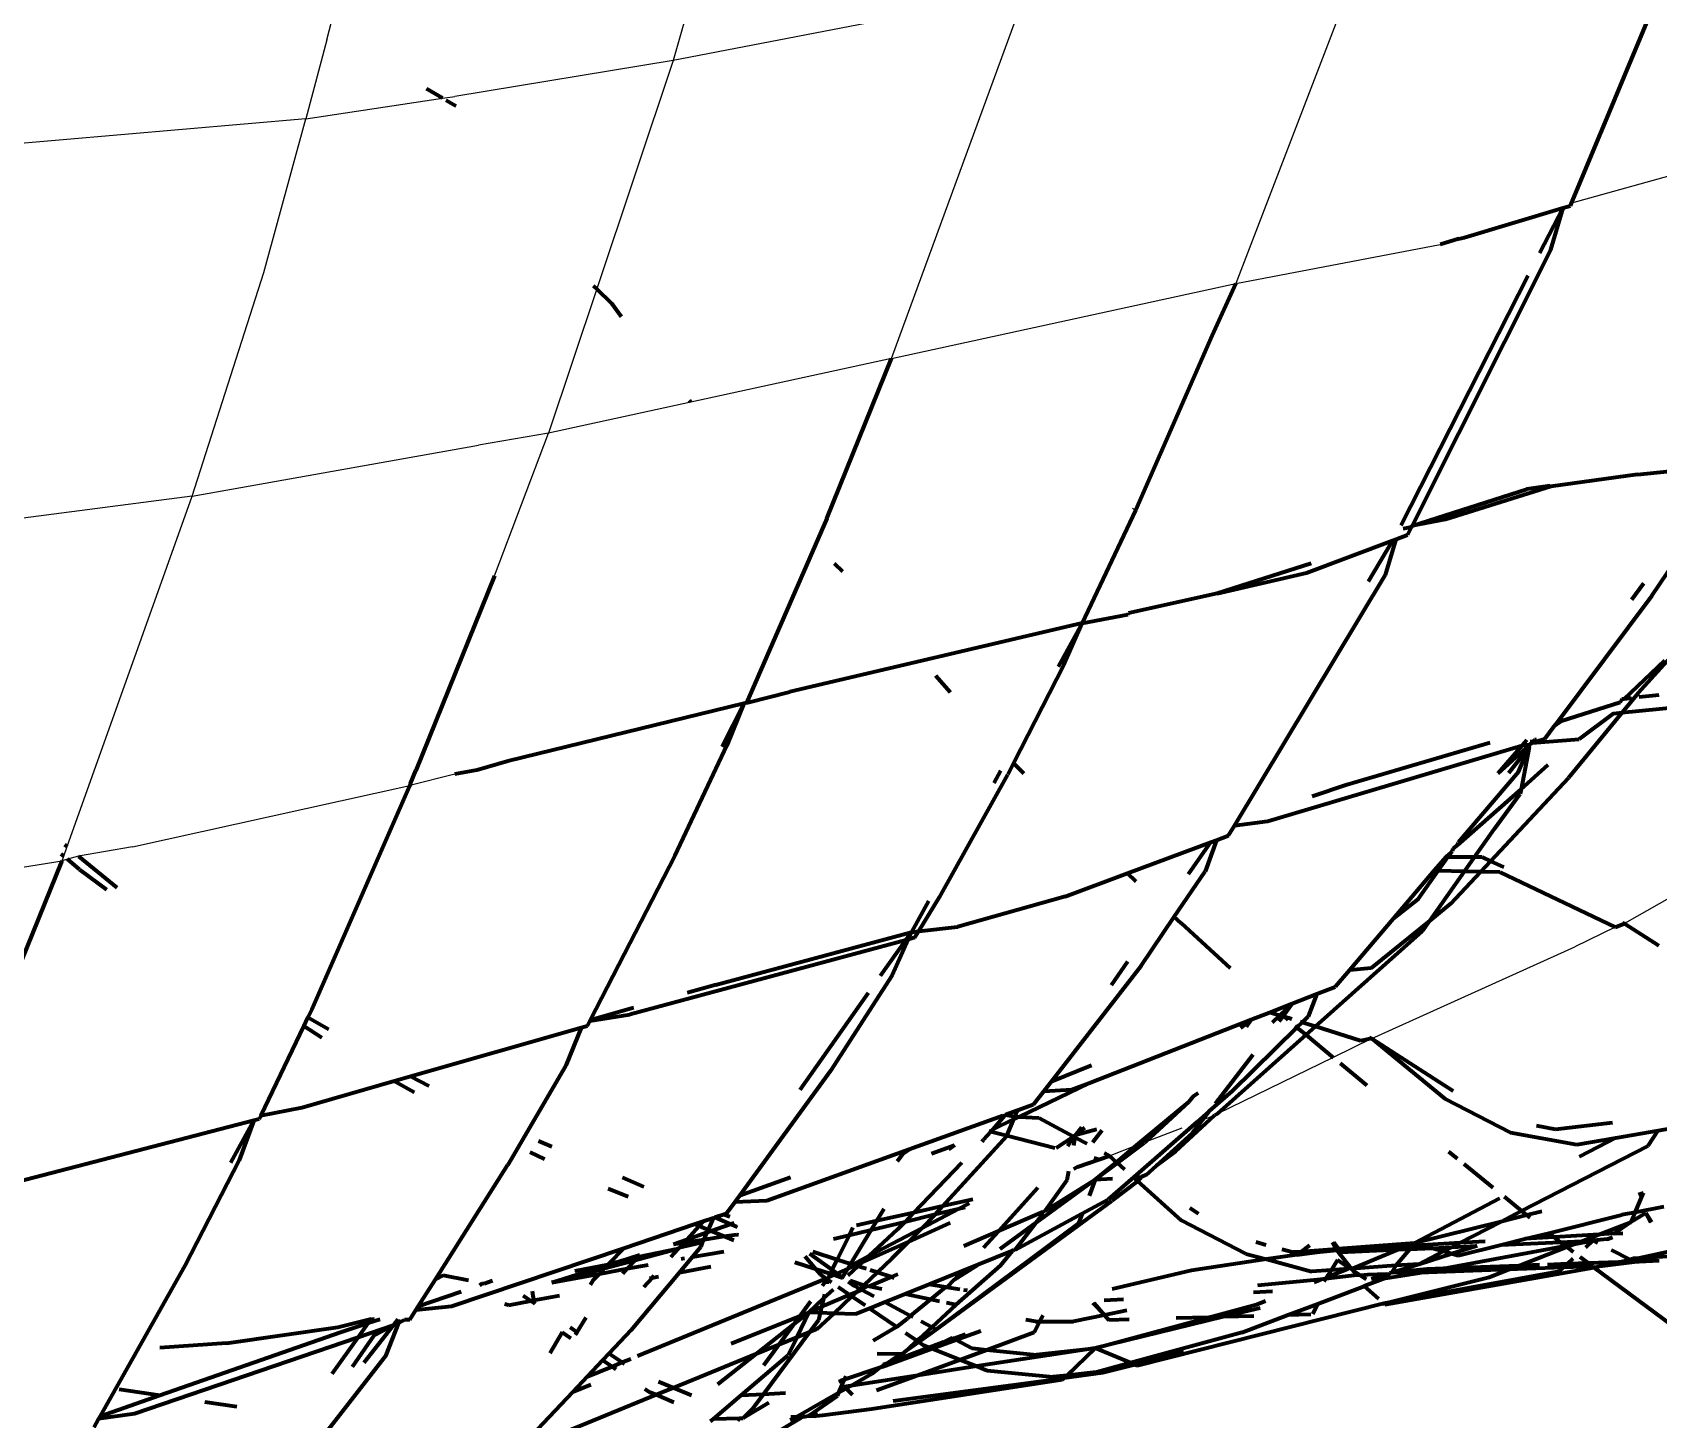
# Model space of a CAD drawing. Header units: millimetres. Extents: x 4307 to 31003, y 2809 to 20009.
# Drawn here: x 7151.9 to 7205.9, y 8535.2 to 8581.2 of the extents above; entities that cross this region are included whole.
import ezdxf

# ---------------------------------------------------------------- set-up
doc = ezdxf.new("R2010")
doc.units = ezdxf.units.MM
doc.layers.add('ProfileEdges', color=7, linetype='Continuous')

msp = doc.modelspace()

# ---------------------------------------------------------------- linework, layer by layer
for p, q in [((7176.83, 8593.106), (7173.196, 8580.287)), ((7196.418, 8584.778), (7191.847, 8572.899)), ((7161.706, 8580.974), (7162.215, 8582.938)), ((7184.875, 8582.546), (7173.196, 8580.287)), ((7180.428, 8570.41), (7184.875, 8582.546)), ((7161.706, 8580.974), (7161.005, 8578.362)), ((7173.196, 8580.287), (7165.953, 8579.098)), ((7173.196, 8580.287), (7170.657, 8572.718)), ((7165.546, 8579.038), (7165.953, 8579.098)), ((7161.005, 8578.362), (7165.546, 8579.038)), ((7161.005, 8578.362), (7148.329, 8577.255)), ((7159.62, 8573.264), (7161.005, 8578.362)), ((7209.148, 8577.273), (7202.984, 8575.565)), ((7191.847, 8572.899), (7198.627, 8574.191)), ((7157.235, 8565.847), (7159.62, 8573.264)), ((7170.657, 8572.718), (7169.053, 8567.936)), ((7180.428, 8570.41), (7191.847, 8572.899)), ((7180.428, 8570.41), (7173.782, 8568.964)), ((7173.782, 8568.964), (7169.053, 8567.936)), ((7169.053, 8567.936), (7166.738, 8567.541)), ((7167.269, 8563.206), (7169.053, 8567.936)), ((7157.235, 8565.847), (7166.738, 8567.541)), ((7157.235, 8565.847), (7149.84, 8564.888)), ((7153.099, 8554.228), (7157.235, 8565.847)), ((7165.948, 8556.627), (7164.454, 8556.26)), ((7155.261, 8554.216), (7164.454, 8556.26)), ((7145.881, 8552.654), (7152.931, 8553.756)), ((7152.931, 8553.756), (7152.985, 8553.907)), ((7153.105, 8553.807), (7152.931, 8553.756)), ((7152.985, 8553.907), (7153.099, 8554.228)), ((7153.476, 8553.917), (7153.105, 8553.807)), ((7155.261, 8554.216), (7153.476, 8553.917)), ((7208.04, 8553.558), (7204.735, 8551.678)), ((7204.431, 8551.561), (7203.087, 8550.905)), ((7196.357, 8547.865), (7203.087, 8550.905)), ((7196.357, 8547.865), (7195.077, 8547.24)), ((7195.077, 8547.24), (7191.245, 8545.369)), ((7190.551, 8545.093), (7190.741, 8545.166)), ((7190.741, 8545.166), (7191.157, 8545.326)), ((7188.854, 8544.442), (7190.068, 8544.908)), ((7187.656, 8543.982), (7188.561, 8544.33)), ((7188.561, 8544.33), (7188.812, 8544.404)), ((7178.8, 8536.382), (7178.687, 8536.493)), ((7178.864, 8536.319), (7178.8, 8536.382))]:
    msp.add_line(p, q)
at = {"layer": 'ProfileEdges', "lineweight": 211}
for p, q in [((7202.984, 8575.565), (7207.189, 8585.644)), ((7165.546, 8579.038), (7165.016, 8579.353)), ((7165.994, 8578.772), (7165.662, 8578.969)), ((7199.429, 8574.42), (7202.699, 8575.402)), ((7201.926, 8573.92), (7202.699, 8575.402)), ((7202.296, 8574.02), (7202.699, 8575.402)), ((7202.699, 8575.402), (7202.947, 8575.477)), ((7202.947, 8575.477), (7202.984, 8575.565)), ((7199.229, 8574.383), (7198.627, 8574.191)), ((7199.229, 8574.383), (7199.429, 8574.42)), ((7202.296, 8574.02), (7197.694, 8564.868)), ((7197.335, 8564.882), (7201.543, 8573.167)), ((7170.657, 8572.718), (7170.548, 8572.821)), ((7171.161, 8572.236), (7170.657, 8572.718)), ((7191.847, 8572.899), (7191.067, 8571.174)), ((7171.476, 8571.79), (7171.161, 8572.236)), ((7188.536, 8565.397), (7191.067, 8571.174)), ((7178.289, 8565.103), (7180.428, 8570.41)), ((7173.782, 8568.964), (7173.737, 8569.019)), ((7202.292, 8566.164), (7198.805, 8565.07)), ((7202.275, 8566.19), (7201.497, 8566.075)), ((7205.17, 8566.562), (7202.292, 8566.164)), ((7205.17, 8566.562), (7206.24, 8566.676)), ((7197.694, 8564.868), (7201.497, 8566.075)), ((7205.647, 8562.538), (7207.784, 8565.719)), ((7178.289, 8565.103), (7175.618, 8558.999)), ((7186.759, 8561.639), (7188.536, 8565.397)), ((7188.473, 8565.431), (7188.457, 8565.397)), ((7198.805, 8565.07), (7197.694, 8564.868)), ((7197.164, 8564.42), (7197.54, 8564.562)), ((7197.403, 8564.775), (7197.677, 8564.833)), ((7197.677, 8564.833), (7197.54, 8564.562)), ((7197.677, 8564.833), (7197.694, 8564.868)), ((7194.195, 8563.305), (7197.046, 8564.376)), ((7197.046, 8564.376), (7196.237, 8563.023)), ((7196.809, 8563.241), (7197.164, 8564.42)), ((7197.046, 8564.376), (7197.164, 8564.42)), ((7178.817, 8563.355), (7178.543, 8563.617)), ((7194.352, 8563.614), (7191.234, 8562.615)), ((7167.269, 8563.206), (7164.656, 8556.757)), ((7191.234, 8562.615), (7194.195, 8563.305)), ((7191.804, 8554.915), (7196.809, 8563.241)), ((7205.369, 8562.954), (7204.967, 8562.407)), ((7208.808, 8563.325), (7205.194, 8559.316)), ((7191.234, 8562.615), (7188.291, 8561.973)), ((7205.647, 8562.538), (7202.503, 8558.347)), ((7186.759, 8561.639), (7188.27, 8561.927)), ((7188.27, 8561.927), (7188.291, 8561.973)), ((7186.759, 8561.639), (7177.057, 8559.355)), ((7186.759, 8561.639), (7185.96, 8560.194)), ((7186.759, 8561.639), (7186.135, 8560.236)), ((7186.135, 8560.236), (7184.477, 8556.995)), ((7206.06, 8560.396), (7204.712, 8559.12)), ((7181.889, 8559.901), (7182.374, 8559.349)), ((7175.618, 8558.999), (7177.057, 8559.355)), ((7205.194, 8559.316), (7204.664, 8558.674)), ((7204.973, 8559.151), (7204.712, 8559.12)), ((7205.873, 8559.254), (7205.218, 8559.179)), ((7175.531, 8558.978), (7167.704, 8557.057)), ((7175.531, 8558.978), (7174.804, 8557.535)), ((7175.531, 8558.978), (7174.968, 8557.576)), ((7175.618, 8558.999), (7175.531, 8558.978)), ((7204.594, 8559.01), (7202.649, 8558.393)), ((7204.664, 8558.674), (7202.876, 8556.51)), ((7204.372, 8558.645), (7203.231, 8557.787)), ((7204.372, 8558.645), (7204.664, 8558.674)), ((7204.655, 8559.114), (7204.594, 8559.01)), ((7204.712, 8559.12), (7204.655, 8559.114)), ((7204.664, 8558.674), (7206.575, 8558.867)), ((7202.397, 8558.206), (7202.087, 8557.793)), ((7202.649, 8558.393), (7202.397, 8558.206)), ((7202.503, 8558.347), (7202.397, 8558.206)), ((7202.649, 8558.393), (7202.503, 8558.347)), ((7174.968, 8557.576), (7173.245, 8553.922)), ((7201.339, 8557.57), (7192.901, 8555.056)), ((7200.271, 8557.674), (7195.526, 8556.274)), ((7201.588, 8557.604), (7200.541, 8556.653)), ((7201.339, 8557.57), (7200.541, 8556.653)), ((7200.9, 8556.68), (7201.574, 8557.529)), ((7201.226, 8556.705), (7201.574, 8557.529)), ((7201.574, 8557.529), (7201.313, 8556.136)), ((7201.499, 8557.754), (7201.339, 8557.57)), ((7201.588, 8557.604), (7201.339, 8557.57)), ((7201.574, 8557.529), (7201.588, 8557.604)), ((7201.588, 8557.604), (7201.614, 8557.623)), ((7201.614, 8557.623), (7201.652, 8557.663)), ((7201.628, 8557.656), (7201.614, 8557.623)), ((7201.678, 8557.671), (7201.628, 8557.656)), ((7201.652, 8557.663), (7201.678, 8557.671)), ((7201.678, 8557.671), (7201.674, 8557.766)), ((7202.087, 8557.793), (7201.678, 8557.671)), ((7201.678, 8557.671), (7203.231, 8557.787)), ((7201.77, 8557.772), (7201.678, 8557.671)), ((7201.818, 8557.775), (7201.77, 8557.772)), ((7167.704, 8557.057), (7166.676, 8556.767)), ((7184.477, 8556.995), (7184.286, 8556.621)), ((7184.477, 8556.995), (7184.821, 8556.656)), ((7164.484, 8556.324), (7164.656, 8556.757)), ((7166.676, 8556.767), (7165.948, 8556.627)), ((7182.021, 8552.558), (7184.286, 8556.621)), ((7184.047, 8556.739), (7183.823, 8556.335)), ((7201.226, 8556.705), (7199.225, 8554.362)), ((7200.299, 8553.75), (7202.876, 8556.51)), ((7201.313, 8556.136), (7202.206, 8556.937)), ((7164.454, 8556.26), (7161.205, 8548.827)), ((7164.484, 8556.324), (7164.454, 8556.26)), ((7195.526, 8556.274), (7194.384, 8555.886)), ((7199.214, 8554.284), (7201.313, 8556.136)), ((7200.427, 8554.821), (7201.283, 8555.976)), ((7201.313, 8556.136), (7201.283, 8555.976)), ((7191.61, 8554.592), (7191.804, 8554.915)), ((7192.901, 8555.056), (7191.804, 8554.915)), ((7153.012, 8554.3), (7153.099, 8554.228)), ((7188.253, 8553.343), (7191.017, 8554.371)), ((7190.285, 8553.32), (7191.017, 8554.371)), ((7191.205, 8554.442), (7190.831, 8553.398)), ((7191.017, 8554.371), (7191.205, 8554.442)), ((7191.205, 8554.442), (7191.61, 8554.592)), ((7199.214, 8554.284), (7199.225, 8554.362)), ((7199.767, 8553.882), (7200.427, 8554.821)), ((7148.73, 8543.41), (7152.931, 8553.756)), ((7152.985, 8553.907), (7152.898, 8553.979)), ((7153.508, 8553.474), (7153.105, 8553.807)), ((7153.476, 8553.917), (7154.737, 8552.874)), ((7173.245, 8553.922), (7170.44, 8548.477)), ((7198.813, 8553.879), (7198.431, 8553.432)), ((7198.564, 8553.429), (7198.883, 8553.88)), ((7198.855, 8553.928), (7198.813, 8553.879)), ((7198.883, 8553.88), (7198.813, 8553.879)), ((7199.028, 8554.083), (7198.855, 8553.928)), ((7198.883, 8553.88), (7199.028, 8554.083)), ((7199.767, 8553.882), (7198.883, 8553.88)), ((7199.048, 8554.154), (7199.028, 8554.083)), ((7199.214, 8554.284), (7199.048, 8554.154)), ((7199.432, 8553.406), (7199.767, 8553.882)), ((7200.017, 8553.882), (7199.767, 8553.882)), ((7199.965, 8553.392), (7200.299, 8553.75)), ((7200.017, 8553.882), (7200.299, 8553.75)), ((7200.299, 8553.75), (7200.732, 8553.548)), ((7153.508, 8553.474), (7154.4, 8552.803)), ((7186.19, 8552.575), (7188.253, 8553.343)), ((7188.547, 8553.069), (7188.253, 8553.343)), ((7189.81, 8551.896), (7190.831, 8553.398)), ((7198.431, 8553.432), (7197.067, 8551.835)), ((7197.893, 8552.483), (7198.564, 8553.429)), ((7198.283, 8551.772), (7199.432, 8553.406)), ((7198.564, 8553.429), (7198.431, 8553.432)), ((7199.432, 8553.406), (7198.564, 8553.429)), ((7198.983, 8552.34), (7199.965, 8553.392)), ((7199.965, 8553.392), (7199.432, 8553.406)), ((7200.601, 8553.376), (7199.965, 8553.392)), ((7200.601, 8553.376), (7204.431, 8551.561)), ((7181.656, 8552.419), (7181.09, 8551.397)), ((7181.336, 8551.425), (7182.021, 8552.558)), ((7186.19, 8552.575), (7182.622, 8551.573)), ((7197.893, 8552.483), (7197.067, 8551.835)), ((7198.983, 8552.34), (7198.283, 8551.772)), ((7188.708, 8550.274), (7189.81, 8551.896)), ((7190.033, 8551.688), (7189.81, 8551.896)), ((7190.033, 8551.688), (7191.661, 8550.194)), ((7197.067, 8551.835), (7195.614, 8550.133)), ((7198.283, 8551.772), (7196.339, 8550.197)), ((7198.037, 8551.423), (7198.283, 8551.772)), ((7204.431, 8551.561), (7204.735, 8551.678)), ((7204.673, 8551.707), (7204.735, 8551.678)), ((7204.735, 8551.678), (7205.875, 8550.951)), ((7180.903, 8551.132), (7171.759, 8548.66)), ((7174.601, 8549.646), (7181.09, 8551.397)), ((7180.066, 8549.947), (7180.903, 8551.132)), ((7180.458, 8549.968), (7180.982, 8551.153)), ((7180.903, 8551.132), (7181.09, 8551.397)), ((7180.982, 8551.153), (7180.903, 8551.132)), ((7180.982, 8551.153), (7181.09, 8551.397)), ((7181.209, 8551.214), (7180.982, 8551.153)), ((7181.09, 8551.397), (7181.336, 8551.425)), ((7181.209, 8551.214), (7181.336, 8551.425)), ((7181.336, 8551.425), (7182.622, 8551.573)), ((7194.488, 8548.26), (7198.037, 8551.423)), ((7188.708, 8550.274), (7185.725, 8546.429)), ((7187.726, 8549.64), (7188.269, 8550.42)), ((7195.614, 8550.133), (7195.145, 8549.584)), ((7196.339, 8550.197), (7195.614, 8550.133)), ((7174.601, 8549.646), (7173.655, 8549.38)), ((7180.458, 8549.968), (7178.407, 8546.798)), ((7194.532, 8549.345), (7195.145, 8549.584)), ((7177.398, 8546.17), (7179.665, 8549.38)), ((7192.971, 8548.734), (7193.718, 8549.027)), ((7193.718, 8549.027), (7193.302, 8548.631)), ((7193.718, 8549.027), (7193.407, 8548.598)), ((7193.718, 8549.027), (7194.532, 8549.345)), ((7194.532, 8549.345), (7194.246, 8548.596)), ((7161.08, 8548.568), (7160.941, 8548.277)), ((7161.205, 8548.827), (7161.08, 8548.568)), ((7161.771, 8548.165), (7161.08, 8548.568)), ((7170.425, 8548.448), (7170.338, 8548.278)), ((7170.425, 8548.448), (7171.759, 8548.66)), ((7170.44, 8548.477), (7170.425, 8548.448)), ((7171.88, 8548.882), (7170.44, 8548.477)), ((7186.972, 8546.389), (7192.359, 8548.495)), ((7192.014, 8548.222), (7192.359, 8548.495)), ((7192.359, 8548.495), (7192.197, 8548.252)), ((7192.359, 8548.495), (7192.971, 8548.734)), ((7193.302, 8548.631), (7192.971, 8548.734)), ((7193.302, 8548.631), (7193.056, 8548.396)), ((7193.407, 8548.598), (7193.279, 8548.434)), ((7193.407, 8548.598), (7193.302, 8548.631)), ((7193.46, 8548.581), (7193.407, 8548.598)), ((7193.46, 8548.581), (7193.578, 8548.484)), ((7193.704, 8548.505), (7193.46, 8548.581)), ((7193.878, 8548.235), (7194.045, 8548.399)), ((7194.045, 8548.399), (7193.987, 8548.417)), ((7194.045, 8548.399), (7194.246, 8548.596)), ((7194.488, 8548.26), (7194.045, 8548.399)), ((7160.941, 8548.277), (7159.515, 8545.304)), ((7161.54, 8547.888), (7160.941, 8548.277)), ((7170.14, 8548.222), (7164.484, 8546.604)), ((7170.14, 8548.222), (7169.626, 8546.976)), ((7170.338, 8548.278), (7170.14, 8548.222)), ((7191.245, 8545.369), (7194.179, 8547.985)), ((7191.73, 8546.122), (7193.878, 8548.235)), ((7193.809, 8548.292), (7193.878, 8548.235)), ((7193.878, 8548.235), (7194.179, 8547.985)), ((7194.179, 8547.985), (7194.488, 8548.26)), ((7194.179, 8547.985), (7195.077, 8547.24)), ((7195.987, 8547.792), (7194.488, 8548.26)), ((7196.357, 8547.865), (7195.987, 8547.792)), ((7196.266, 8547.915), (7196.357, 8547.865)), ((7196.357, 8547.865), (7199.056, 8546.13)), ((7196.357, 8547.865), (7198.796, 8545.863)), ((7192.417, 8547.324), (7191.159, 8545.705)), ((7169.626, 8546.976), (7167.712, 8543.675)), ((7178.407, 8546.798), (7175.387, 8542.652)), ((7187.063, 8546.973), (7185.725, 8546.429)), ((7195.311, 8547.046), (7196.157, 8546.344)), ((7163.94, 8546.449), (7160.88, 8545.573)), ((7164.484, 8546.604), (7163.94, 8546.449)), ((7164.613, 8546.079), (7163.94, 8546.449)), ((7165.101, 8546.282), (7164.484, 8546.604)), ((7186.972, 8546.389), (7184.661, 8545.274)), ((7185.725, 8546.429), (7185.482, 8546.116)), ((7186.415, 8546.171), (7186.972, 8546.389)), ((7196.195, 8546.313), (7196.157, 8546.344)), ((7185.134, 8545.667), (7184.61, 8545.479)), ((7185.482, 8546.116), (7185.134, 8545.667)), ((7185.482, 8546.116), (7186.415, 8546.171)), ((7188.561, 8544.33), (7190.295, 8545.771)), ((7190.295, 8545.771), (7188.854, 8544.442)), ((7190.419, 8545.934), (7190.295, 8545.771)), ((7190.597, 8546.057), (7190.419, 8545.934)), ((7191.73, 8546.122), (7190.964, 8545.453)), ((7198.796, 8545.863), (7200.956, 8544.749)), ((7159.289, 8545.147), (7149.786, 8542.677)), ((7158.521, 8543.759), (7159.289, 8545.147)), ((7159.289, 8545.147), (7158.801, 8543.834)), ((7159.461, 8545.191), (7159.289, 8545.147)), ((7159.515, 8545.304), (7159.461, 8545.191)), ((7160.88, 8545.573), (7159.515, 8545.304)), ((7184.122, 8545.303), (7181.015, 8544.187)), ((7184.183, 8545.3), (7183.793, 8544.855)), ((7184.487, 8545.19), (7183.793, 8544.855)), ((7184.122, 8545.303), (7184.183, 8545.3)), ((7184.183, 8545.3), (7184.215, 8545.337)), ((7184.61, 8545.479), (7184.215, 8545.337)), ((7184.215, 8545.337), (7184.526, 8545.281)), ((7184.255, 8544.643), (7184.487, 8545.19)), ((7184.487, 8545.19), (7184.526, 8545.281)), ((7184.661, 8545.274), (7184.487, 8545.19)), ((7184.526, 8545.281), (7184.61, 8545.479)), ((7184.526, 8545.281), (7184.661, 8545.274)), ((7184.661, 8545.274), (7185.315, 8545.238)), ((7185.315, 8545.238), (7186.469, 8544.619)), ((7189.847, 8544.123), (7191.157, 8545.326)), ((7190.741, 8545.166), (7190.402, 8544.73)), ((7190.964, 8545.453), (7190.551, 8545.093)), ((7190.964, 8545.453), (7190.741, 8545.166)), ((7191.245, 8545.369), (7191.157, 8545.326)), ((7182.127, 8542.305), (7184.255, 8544.643)), ((7183.725, 8544.777), (7183.484, 8544.502)), ((7183.725, 8544.777), (7183.664, 8544.793)), ((7183.793, 8544.855), (7183.725, 8544.777)), ((7184.255, 8544.643), (7183.725, 8544.777)), ((7185.843, 8544.233), (7184.255, 8544.643)), ((7185.888, 8544.239), (7186.469, 8544.619)), ((7186.469, 8544.619), (7186.272, 8544.295)), ((7186.538, 8544.664), (7186.469, 8544.619)), ((7186.469, 8544.619), (7186.524, 8544.589)), ((7186.475, 8544.324), (7186.524, 8544.589)), ((7186.524, 8544.589), (7186.538, 8544.664)), ((7186.524, 8544.589), (7186.904, 8544.386)), ((7186.538, 8544.664), (7186.738, 8544.929)), ((7186.538, 8544.664), (7186.845, 8544.911)), ((7187.225, 8544.846), (7186.538, 8544.664)), ((7187.403, 8544.815), (7187.098, 8544.414)), ((7190.551, 8545.093), (7188.453, 8543.263)), ((7190.402, 8544.73), (7189.207, 8543.643)), ((7200.956, 8544.749), (7203.155, 8544.356)), ((7201.818, 8544.983), (7202.447, 8544.863)), ((7202.447, 8544.863), (7204.336, 8545.077)), ((7204.446, 8544.578), (7205.857, 8544.82)), ((7205.52, 8544.313), (7205.857, 8544.82)), ((7205.857, 8544.82), (7206.606, 8544.948)), ((7168.439, 8544.1), (7168.926, 8543.864)), ((7169.17, 8544.274), (7168.728, 8544.466)), ((7181.015, 8544.187), (7176.293, 8542.49)), ((7180.625, 8543.795), (7180.814, 8544.055)), ((7180.814, 8544.055), (7181.015, 8544.187)), ((7181.756, 8544.059), (7182.525, 8544.33)), ((7182.525, 8544.33), (7182.319, 8544.191)), ((7183.435, 8544.451), (7183.484, 8544.502)), ((7187.485, 8544.074), (7187.656, 8543.982)), ((7187.89, 8543.772), (7188.561, 8544.33)), ((7187.925, 8543.74), (7188.812, 8544.404)), ((7188.854, 8544.442), (7188.812, 8544.404)), ((7189.847, 8544.123), (7189.207, 8543.643)), ((7199.195, 8543.879), (7198.916, 8544.106)), ((7201.328, 8542.149), (7205.52, 8544.313)), ((7203.155, 8544.356), (7204.446, 8544.578)), ((7204.446, 8544.578), (7203.234, 8543.942)), ((7158.801, 8543.834), (7156.998, 8540.328)), ((7165.306, 8539.881), (7167.712, 8543.675)), ((7181.165, 8542.092), (7182.765, 8543.754)), ((7186.473, 8543.546), (7186.603, 8543.614)), ((7186.603, 8543.614), (7187.311, 8543.856)), ((7187.311, 8543.856), (7187.147, 8543.898)), ((7187.188, 8543.189), (7187.89, 8543.772)), ((7187.188, 8543.189), (7187.925, 8543.74)), ((7187.311, 8543.856), (7187.656, 8543.982)), ((7187.89, 8543.772), (7187.656, 8543.982)), ((7187.925, 8543.74), (7187.89, 8543.772)), ((7188.169, 8543.521), (7187.925, 8543.74)), ((7189.207, 8543.643), (7188.866, 8543.333)), ((7200.382, 8542.916), (7199.42, 8543.697)), ((7172.222, 8542.95), (7171.516, 8543.257)), ((7177.087, 8543.263), (7175.387, 8542.652)), ((7185.227, 8541.765), (7187.188, 8543.189)), ((7185.54, 8542.168), (7187.188, 8543.189)), ((7185.54, 8542.168), (7186.259, 8543.166)), ((7186.259, 8543.166), (7186.314, 8543.463)), ((7187.188, 8543.189), (7186.983, 8542.655)), ((7187.188, 8543.189), (7187.761, 8543.223)), ((7188.453, 8543.263), (7187.613, 8542.53)), ((7188.599, 8543.133), (7187.739, 8542.488)), ((7188.453, 8543.263), (7188.721, 8543.279)), ((7188.599, 8543.133), (7188.453, 8543.263)), ((7188.721, 8543.279), (7188.599, 8543.133)), ((7190.049, 8541.831), (7188.599, 8543.133)), ((7188.866, 8543.333), (7188.721, 8543.279)), ((7171.036, 8542.895), (7171.696, 8542.623)), ((7175.235, 8542.445), (7174.953, 8542.056)), ((7175.387, 8542.652), (7175.235, 8542.445)), ((7176.293, 8542.49), (7175.235, 8542.445)), ((7181.911, 8538.221), (7187.739, 8542.488)), ((7183.127, 8542.528), (7182.127, 8542.305)), ((7183.977, 8541.479), (7185.288, 8542.927)), ((7186.758, 8542.068), (7187.613, 8542.53)), ((7200.59, 8542.557), (7197.78, 8541.083)), ((7201.328, 8542.149), (7200.754, 8542.615)), ((7205.087, 8542.1), (7205.368, 8542.749)), ((7205.208, 8542.698), (7205.368, 8542.749)), ((7174.528, 8541.913), (7174.181, 8541.796)), ((7174.359, 8541.524), (7174.528, 8541.913)), ((7174.577, 8541.929), (7174.528, 8541.913)), ((7174.886, 8542.034), (7174.577, 8541.929)), ((7175.081, 8541.711), (7174.577, 8541.929)), ((7174.953, 8542.056), (7174.886, 8542.034)), ((7174.886, 8542.034), (7175.072, 8541.963)), ((7179.947, 8541.82), (7180.189, 8542.219)), ((7181.165, 8542.092), (7179.947, 8541.82)), ((7180.869, 8541.783), (7181.165, 8542.092)), ((7181.883, 8542.037), (7180.869, 8541.783)), ((7182.127, 8542.305), (7181.165, 8542.092)), ((7182.641, 8542.209), (7181.422, 8541.568)), ((7181.422, 8541.568), (7181.883, 8542.037)), ((7181.883, 8542.037), (7182.127, 8542.305)), ((7182.641, 8542.209), (7181.883, 8542.037)), ((7183.005, 8542.401), (7182.641, 8542.209)), ((7182.875, 8542.266), (7182.641, 8542.209)), ((7185.442, 8542.108), (7183.977, 8541.479)), ((7184.528, 8540.862), (7186.758, 8542.068)), ((7185.227, 8541.765), (7185.398, 8541.971)), ((7185.398, 8541.971), (7185.442, 8542.108)), ((7185.442, 8542.108), (7185.54, 8542.168)), ((7186.758, 8542.068), (7186.631, 8541.737)), ((7190.328, 8542.249), (7190.612, 8542.065)), ((7200.637, 8541.792), (7201.328, 8542.149)), ((7201.503, 8542.007), (7200.637, 8541.792)), ((7201.503, 8542.007), (7201.328, 8542.149)), ((7201.992, 8542.128), (7201.503, 8542.007)), ((7201.605, 8541.925), (7201.503, 8542.007)), ((7202.231, 8541.417), (7204.655, 8542.016)), ((7205.087, 8542.1), (7204.655, 8542.016)), ((7204.949, 8541.782), (7205.087, 8542.1)), ((7205.441, 8542.074), (7204.949, 8541.782)), ((7206.048, 8542.286), (7205.087, 8542.1)), ((7205.61, 8541.763), (7205.441, 8542.074)), ((7205.441, 8542.074), (7205.638, 8541.773)), ((7173.917, 8541.707), (7171.555, 8540.909)), ((7173.644, 8541.205), (7174.05, 8541.652)), ((7173.644, 8541.205), (7174.323, 8541.444)), ((7174.181, 8541.796), (7173.917, 8541.707)), ((7173.917, 8541.707), (7174.05, 8541.652)), ((7174.05, 8541.652), (7174.181, 8541.796)), ((7174.05, 8541.652), (7174.359, 8541.524)), ((7174.219, 8541.206), (7174.323, 8541.444)), ((7174.323, 8541.444), (7174.359, 8541.524)), ((7174.323, 8541.444), (7174.447, 8541.488)), ((7174.359, 8541.524), (7174.447, 8541.488)), ((7174.447, 8541.488), (7175.081, 8541.711)), ((7174.447, 8541.488), (7174.884, 8541.308)), ((7174.884, 8541.308), (7175.307, 8541.373)), ((7175.081, 8541.711), (7175.215, 8541.758)), ((7175.286, 8541.622), (7175.081, 8541.711)), ((7175.286, 8541.622), (7175.316, 8541.612)), ((7175.307, 8541.373), (7175.352, 8541.355)), ((7179.149, 8541.599), (7179.022, 8541.339)), ((7179.762, 8541.517), (7179.022, 8541.339)), ((7179.082, 8540.4), (7179.762, 8541.517)), ((7179.947, 8541.82), (7179.268, 8541.67)), ((7181.422, 8541.568), (7179.69, 8540.656)), ((7179.69, 8540.656), (7180.636, 8541.541)), ((7179.762, 8541.517), (7179.947, 8541.82)), ((7180.869, 8541.783), (7179.762, 8541.517)), ((7180.636, 8541.541), (7180.869, 8541.783)), ((7180.993, 8541.131), (7182.38, 8541.751)), ((7180.993, 8541.131), (7181.422, 8541.568)), ((7186.631, 8541.737), (7181.911, 8538.221)), ((7183.977, 8541.479), (7182.825, 8540.986)), ((7183.486, 8540.938), (7183.977, 8541.479)), ((7184.032, 8540.898), (7185.227, 8541.765)), ((7184.528, 8540.862), (7185.227, 8541.765)), ((7192.183, 8540.732), (7190.049, 8541.831)), ((7200.637, 8541.792), (7197.78, 8541.083)), ((7199.277, 8541.09), (7200.637, 8541.792)), ((7201.437, 8541.221), (7202.231, 8541.417)), ((7202.401, 8541.279), (7202.231, 8541.417)), ((7203.887, 8541.369), (7202.401, 8541.279)), ((7203.323, 8541.149), (7203.887, 8541.369)), ((7203.887, 8541.369), (7204.949, 8541.782)), ((7204.41, 8541.4), (7203.887, 8541.369)), ((7204.949, 8541.782), (7204.41, 8541.4)), ((7204.41, 8541.4), (7204.684, 8541.41)), ((7171.555, 8540.909), (7165.836, 8538.977)), ((7171.555, 8540.909), (7171.071, 8540.408)), ((7173.359, 8540.891), (7171.918, 8540.51)), ((7173.359, 8540.891), (7172.02, 8540.621)), ((7173.118, 8540.625), (7173.359, 8540.891)), ((7173.206, 8541.051), (7173.644, 8541.205)), ((7173.206, 8541.051), (7173.552, 8541.104)), ((7173.359, 8540.891), (7173.395, 8540.931)), ((7173.395, 8540.931), (7173.552, 8541.104)), ((7174.163, 8541.104), (7173.395, 8540.931)), ((7173.552, 8541.104), (7174.219, 8541.206)), ((7173.552, 8541.104), (7173.644, 8541.205)), ((7173.831, 8540.628), (7174.116, 8540.969)), ((7173.831, 8540.628), (7174.876, 8540.807)), ((7174.116, 8540.969), (7174.163, 8541.104)), ((7174.163, 8541.104), (7174.219, 8541.206)), ((7174.219, 8541.206), (7174.884, 8541.308)), ((7174.884, 8541.308), (7175.198, 8541.178)), ((7177.821, 8540.806), (7178.634, 8540.545)), ((7179.022, 8541.339), (7178.506, 8541.215)), ((7179.022, 8541.339), (7178.634, 8540.545)), ((7179.47, 8540.451), (7180.993, 8541.131)), ((7180.442, 8540.569), (7180.993, 8541.131)), ((7184.447, 8540.829), (7183.299, 8540.366)), ((7184.043, 8540.345), (7184.447, 8540.829)), ((7184.477, 8540.866), (7184.447, 8540.829)), ((7184.477, 8540.866), (7184.528, 8540.862)), ((7192.513, 8541.124), (7192.849, 8541.031)), ((7193.372, 8540.885), (7193.752, 8540.779)), ((7194.29, 8541.004), (7194.012, 8540.799)), ((7195.179, 8540.887), (7194.012, 8540.799)), ((7194.538, 8540.78), (7195.203, 8540.844)), ((7195.179, 8540.887), (7195.057, 8541.102)), ((7195.251, 8540.893), (7195.099, 8541.108)), ((7195.251, 8540.893), (7195.179, 8540.887)), ((7195.203, 8540.844), (7195.179, 8540.887)), ((7195.282, 8540.848), (7195.203, 8540.844)), ((7195.689, 8540.235), (7195.203, 8540.844)), ((7197.78, 8541.083), (7195.251, 8540.893)), ((7195.282, 8540.848), (7195.251, 8540.893)), ((7197.523, 8540.984), (7195.282, 8540.848)), ((7195.328, 8540.782), (7195.282, 8540.848)), ((7195.328, 8540.782), (7197.226, 8540.869)), ((7195.689, 8540.235), (7197.226, 8540.869)), ((7197.616, 8540.887), (7197.156, 8540.336)), ((7197.226, 8540.869), (7197.523, 8540.984)), ((7197.226, 8540.869), (7197.616, 8540.887)), ((7197.523, 8540.984), (7197.78, 8541.083)), ((7197.706, 8540.995), (7197.523, 8540.984)), ((7197.706, 8540.995), (7197.616, 8540.887)), ((7197.616, 8540.887), (7198.355, 8540.921)), ((7197.78, 8541.083), (7197.706, 8540.995)), ((7198.025, 8541.014), (7197.706, 8540.995)), ((7197.78, 8541.083), (7198.025, 8541.014)), ((7197.917, 8540.388), (7198.739, 8540.812)), ((7199.277, 8541.09), (7198.025, 8541.014)), ((7198.025, 8541.014), (7198.355, 8540.921)), ((7198.355, 8540.921), (7199.007, 8540.951)), ((7198.355, 8540.921), (7198.739, 8540.812)), ((7198.726, 8540.242), (7202.771, 8540.993)), ((7198.739, 8540.812), (7199.007, 8540.951)), ((7198.739, 8540.812), (7199.007, 8540.737)), ((7199.007, 8540.951), (7199.277, 8541.09)), ((7199.007, 8540.951), (7199.824, 8540.989)), ((7199.007, 8540.737), (7199.824, 8540.989)), ((7199.227, 8540.674), (7200.651, 8541.027)), ((7200.113, 8541.141), (7199.277, 8541.09)), ((7199.824, 8540.989), (7199.856, 8541.005)), ((7200.651, 8541.027), (7201.437, 8541.221)), ((7200.651, 8541.027), (7202.606, 8541.116)), ((7201.224, 8540.333), (7202.823, 8540.955)), ((7202.401, 8541.279), (7201.437, 8541.221)), ((7202.548, 8541.159), (7202.401, 8541.279)), ((7202.606, 8541.116), (7202.548, 8541.159)), ((7202.606, 8541.116), (7203.323, 8541.149)), ((7202.771, 8540.993), (7202.606, 8541.116)), ((7202.771, 8540.993), (7203.061, 8541.047)), ((7202.823, 8540.955), (7202.771, 8540.993)), ((7202.823, 8540.955), (7203.061, 8541.047)), ((7203.048, 8540.787), (7202.823, 8540.955)), ((7203.061, 8541.047), (7203.704, 8541.167)), ((7203.061, 8541.047), (7203.323, 8541.149)), ((7203.323, 8541.149), (7203.704, 8541.167)), ((7203.456, 8540.943), (7203.704, 8541.167)), ((7204.164, 8541.212), (7203.704, 8541.167)), ((7203.704, 8541.167), (7203.848, 8541.092)), ((7204.164, 8541.212), (7204.337, 8541.278)), ((7204.294, 8540.861), (7204.922, 8540.535)), ((7205.124, 8540.578), (7206.243, 8540.816)), ((7156.998, 8540.328), (7154.19, 8535.349)), ((7169.162, 8539.781), (7171.028, 8540.363)), ((7171.028, 8540.363), (7169.93, 8540.151)), ((7171.918, 8540.51), (7170.913, 8540.244)), ((7171.028, 8540.363), (7170.913, 8540.244)), ((7171.028, 8540.363), (7171.071, 8540.408)), ((7171.071, 8540.408), (7171.434, 8540.489)), ((7171.434, 8540.489), (7172.086, 8540.693)), ((7172.02, 8540.621), (7171.434, 8540.489)), ((7171.669, 8540.238), (7171.918, 8540.51)), ((7171.669, 8540.238), (7172.359, 8540.364)), ((7171.918, 8540.51), (7172.02, 8540.621)), ((7172.02, 8540.621), (7172.086, 8540.693)), ((7173.397, 8540.107), (7173.831, 8540.628)), ((7173.397, 8540.107), (7174.441, 8540.306)), ((7173.456, 8540.563), (7173.504, 8540.572)), ((7173.504, 8540.572), (7173.567, 8540.583)), ((7177.225, 8540.451), (7177.914, 8540.228)), ((7177.557, 8540.649), (7177.914, 8540.228)), ((7177.712, 8540.742), (7178.463, 8540.195)), ((7178.634, 8540.545), (7178.463, 8540.195)), ((7178.634, 8540.545), (7179.082, 8540.4)), ((7178.979, 8540.232), (7179.242, 8540.349)), ((7178.979, 8540.232), (7179.025, 8540.306)), ((7178.992, 8540.004), (7179.331, 8540.321)), ((7179.025, 8540.306), (7179.082, 8540.4)), ((7179.158, 8540.376), (7179.025, 8540.306)), ((7179.082, 8540.4), (7179.158, 8540.376)), ((7179.69, 8540.656), (7179.158, 8540.376)), ((7179.158, 8540.376), (7179.242, 8540.349)), ((7179.242, 8540.349), (7179.47, 8540.451)), ((7179.242, 8540.349), (7179.331, 8540.321)), ((7179.331, 8540.321), (7179.47, 8540.451)), ((7179.331, 8540.321), (7179.59, 8540.237)), ((7179.47, 8540.451), (7179.69, 8540.656)), ((7180.442, 8540.569), (7179.963, 8540.117)), ((7182.525, 8539.876), (7183.299, 8540.366)), ((7184.043, 8540.345), (7182.566, 8539.035)), ((7183.299, 8540.366), (7182.778, 8540.155)), ((7192.87, 8540.546), (7190.381, 8540.171)), ((7192.183, 8540.732), (7192.87, 8540.546)), ((7193.873, 8540.697), (7192.87, 8540.546)), ((7192.87, 8540.546), (7194.359, 8540.144)), ((7194.012, 8540.799), (7193.752, 8540.779)), ((7194.012, 8540.799), (7193.873, 8540.697)), ((7193.873, 8540.697), (7194.538, 8540.78)), ((7195.22, 8540.526), (7195.007, 8540.188)), ((7195.22, 8540.526), (7195.63, 8540.251)), ((7197.156, 8540.336), (7195.689, 8540.235)), ((7196.791, 8539.05), (7203.723, 8540.28)), ((7197.023, 8540.109), (7197.917, 8540.388)), ((7197.156, 8540.336), (7197.023, 8540.109)), ((7197.917, 8540.388), (7197.156, 8540.336)), ((7197.917, 8540.388), (7199.007, 8540.737)), ((7201.224, 8540.333), (7198.726, 8540.242)), ((7199.007, 8540.737), (7199.227, 8540.674)), ((7200.895, 8540.204), (7201.224, 8540.333)), ((7202.712, 8540.272), (7200.895, 8540.204)), ((7201.92, 8540.358), (7201.224, 8540.333)), ((7202.845, 8540.392), (7202.18, 8540.367)), ((7202.569, 8540.142), (7202.712, 8540.272)), ((7202.712, 8540.272), (7202.845, 8540.392)), ((7203.693, 8540.308), (7202.712, 8540.272)), ((7202.845, 8540.392), (7203.041, 8540.568)), ((7203.546, 8540.417), (7202.845, 8540.392)), ((7203.546, 8540.417), (7203.271, 8540.622)), ((7204.538, 8540.454), (7203.546, 8540.417)), ((7203.693, 8540.308), (7203.546, 8540.417)), ((7203.723, 8540.28), (7203.693, 8540.308)), ((7203.723, 8540.28), (7203.905, 8540.316)), ((7210.03, 8535.597), (7203.723, 8540.28)), ((7203.905, 8540.316), (7205.056, 8540.465)), ((7203.905, 8540.316), (7204.538, 8540.454)), ((7204.538, 8540.454), (7204.922, 8540.535)), ((7205.056, 8540.465), (7204.538, 8540.454)), ((7204.922, 8540.535), (7205.018, 8540.572)), ((7204.922, 8540.535), (7205.056, 8540.465)), ((7205.124, 8540.578), (7205.018, 8540.572)), ((7205.056, 8540.465), (7205.222, 8540.478)), ((7206.362, 8540.653), (7205.124, 8540.578)), ((7205.222, 8540.478), (7205.89, 8540.503)), ((7164.735, 8538.979), (7165.306, 8539.881)), ((7165.565, 8540.014), (7165.306, 8539.881)), ((7166.399, 8539.841), (7165.565, 8540.014)), ((7166.856, 8539.746), (7166.765, 8539.677)), ((7166.924, 8539.732), (7166.856, 8539.746)), ((7167.203, 8539.828), (7166.924, 8539.732)), ((7170.913, 8540.244), (7169.162, 8539.781)), ((7169.162, 8539.781), (7170.745, 8540.07)), ((7170.525, 8539.842), (7170.443, 8539.704)), ((7170.745, 8540.07), (7170.525, 8539.842)), ((7170.913, 8540.244), (7170.745, 8540.07)), ((7170.745, 8540.07), (7171.669, 8540.238)), ((7171.518, 8540.075), (7171.669, 8540.238)), ((7171.799, 8538.193), (7173.397, 8540.107)), ((7172.01, 8537.342), (7178.258, 8539.912)), ((7172.213, 8539.63), (7172.49, 8539.935)), ((7172.41, 8539.92), (7172.49, 8539.935)), ((7172.49, 8539.935), (7172.56, 8540.012)), ((7172.49, 8539.935), (7172.704, 8539.976)), ((7177.914, 8540.228), (7178.077, 8540.037)), ((7177.914, 8540.228), (7178.402, 8540.071)), ((7178.077, 8540.037), (7178.258, 8539.912)), ((7178.139, 8539.671), (7178.297, 8539.886)), ((7178.258, 8539.912), (7178.297, 8539.886)), ((7178.297, 8539.886), (7178.292, 8539.731)), ((7178.297, 8539.886), (7178.342, 8539.947)), ((7178.297, 8539.886), (7178.44, 8539.788)), ((7178.402, 8540.071), (7178.342, 8539.947)), ((7178.342, 8539.947), (7178.528, 8540.03)), ((7178.463, 8540.195), (7178.402, 8540.071)), ((7178.402, 8540.071), (7178.528, 8540.03)), ((7178.463, 8540.195), (7178.628, 8540.075)), ((7178.528, 8540.03), (7178.628, 8540.075)), ((7178.528, 8540.03), (7178.819, 8539.936)), ((7178.628, 8540.075), (7178.979, 8540.232)), ((7178.628, 8540.075), (7178.819, 8539.936)), ((7178.793, 8539.926), (7178.979, 8540.232)), ((7178.996, 8539.807), (7179.19, 8539.666)), ((7179.063, 8539.842), (7179.513, 8539.693)), ((7179.963, 8540.117), (7179.513, 8539.693)), ((7180.44, 8539.964), (7179.69, 8539.642)), ((7179.728, 8540.193), (7179.963, 8540.117)), ((7179.963, 8540.117), (7180.44, 8539.964)), ((7180.643, 8540.05), (7180.44, 8539.964)), ((7180.44, 8539.964), (7180.522, 8539.937)), ((7182.778, 8540.155), (7181.675, 8539.71)), ((7182.525, 8539.876), (7182.268, 8539.617)), ((7182.525, 8539.876), (7182.778, 8540.155)), ((7190.381, 8540.171), (7187.748, 8539.551)), ((7194.673, 8539.881), (7192.573, 8539.677)), ((7195.007, 8540.188), (7194.359, 8540.144)), ((7194.444, 8539.793), (7194.673, 8539.881)), ((7194.822, 8539.896), (7194.673, 8539.881)), ((7194.822, 8539.896), (7194.768, 8539.81)), ((7195.863, 8540.018), (7194.822, 8539.896)), ((7194.858, 8539.953), (7194.822, 8539.896)), ((7194.858, 8539.953), (7195.566, 8540.227)), ((7195.007, 8540.188), (7194.858, 8539.953)), ((7195.566, 8540.227), (7195.007, 8540.188)), ((7195.63, 8540.251), (7195.566, 8540.227)), ((7195.63, 8540.251), (7195.657, 8540.233)), ((7195.657, 8540.233), (7195.689, 8540.235)), ((7195.73, 8540.184), (7195.689, 8540.235)), ((7195.863, 8540.018), (7195.73, 8540.184)), ((7195.73, 8540.184), (7195.991, 8540.009)), ((7195.991, 8540.009), (7195.863, 8540.018)), ((7196.219, 8540.031), (7195.991, 8540.009)), ((7195.991, 8540.009), (7196.175, 8539.885)), ((7196.809, 8539.919), (7196.103, 8539.653)), ((7196.85, 8540.054), (7196.219, 8540.031)), ((7196.345, 8539.895), (7196.85, 8540.054)), ((7202.569, 8540.142), (7196.761, 8539.076)), ((7196.761, 8539.076), (7200.25, 8539.954)), ((7196.809, 8539.919), (7197.937, 8540.095)), ((7196.924, 8540.057), (7196.809, 8539.919)), ((7196.85, 8540.054), (7196.924, 8540.057)), ((7196.947, 8540.085), (7196.924, 8540.057)), ((7197.023, 8540.109), (7196.947, 8540.085)), ((7198.186, 8540.222), (7197.023, 8540.109)), ((7197.937, 8540.095), (7197.023, 8540.109)), ((7197.937, 8540.095), (7198.726, 8540.242)), ((7200.895, 8540.204), (7197.937, 8540.095)), ((7198.726, 8540.242), (7198.186, 8540.222)), ((7200.25, 8539.954), (7200.895, 8540.204)), ((7166.156, 8539.468), (7164.735, 8538.979)), ((7168.215, 8539.342), (7168.473, 8539.171)), ((7168.473, 8539.171), (7168.568, 8539.189)), ((7168.568, 8539.189), (7168.526, 8539.489)), ((7168.568, 8539.189), (7169.417, 8539.351)), ((7168.58, 8539.1), (7168.568, 8539.189)), ((7177.688, 8538.784), (7178.179, 8539.243)), ((7179.054, 8539.369), (7178.115, 8538.967)), ((7178.179, 8539.243), (7178.115, 8538.967)), ((7178.179, 8539.243), (7178.505, 8539.548)), ((7178.214, 8539.394), (7178.179, 8539.243)), ((7179.121, 8539.324), (7178.515, 8538.752)), ((7178.667, 8539.633), (7179.054, 8539.369)), ((7179.267, 8539.461), (7179.054, 8539.369)), ((7179.054, 8539.369), (7179.121, 8539.324)), ((7179.267, 8539.461), (7179.121, 8539.324)), ((7179.121, 8539.324), (7179.555, 8539.027)), ((7179.378, 8539.566), (7179.19, 8539.666)), ((7179.378, 8539.566), (7179.267, 8539.461)), ((7179.438, 8539.534), (7179.267, 8539.461)), ((7179.513, 8539.693), (7179.378, 8539.566)), ((7179.438, 8539.534), (7179.378, 8539.566)), ((7179.632, 8539.654), (7179.438, 8539.534)), ((7179.857, 8539.312), (7179.438, 8539.534)), ((7179.513, 8539.693), (7179.632, 8539.654)), ((7179.69, 8539.642), (7179.632, 8539.654)), ((7180.113, 8539.553), (7179.69, 8539.642)), ((7180.883, 8539.39), (7180.216, 8539.121)), ((7181.675, 8539.71), (7180.883, 8539.39)), ((7181.72, 8539.214), (7180.883, 8539.39)), ((7181.72, 8539.214), (7181.062, 8538.672)), ((7182.219, 8539.624), (7181.675, 8539.71)), ((7181.72, 8539.214), (7182.219, 8539.624)), ((7182.027, 8539.149), (7181.72, 8539.214)), ((7182.268, 8539.617), (7182.219, 8539.624)), ((7182.701, 8539.549), (7182.268, 8539.617)), ((7182.947, 8539.51), (7182.833, 8539.528)), ((7187.482, 8539.188), (7188.123, 8539.223)), ((7192.438, 8539.456), (7193.07, 8539.49)), ((7194.571, 8539.075), (7196.103, 8539.653)), ((7196.103, 8539.653), (7196.582, 8539.233)), ((7164.455, 8538.538), (7164.66, 8538.861)), ((7164.66, 8538.861), (7164.735, 8538.979)), ((7165.836, 8538.977), (7164.66, 8538.861)), ((7167.732, 8539.03), (7167.609, 8539.057)), ((7167.732, 8539.03), (7168.473, 8539.171)), ((7168.473, 8539.171), (7168.58, 8539.1)), ((7168.58, 8539.1), (7168.617, 8539.075)), ((7175.114, 8537.76), (7177.402, 8538.67)), ((7177.205, 8538.403), (7177.688, 8538.784)), ((7177.205, 8538.403), (7177.402, 8538.67)), ((7177.688, 8538.784), (7177.287, 8537.952)), ((7177.402, 8538.67), (7177.758, 8539.154)), ((7177.402, 8538.67), (7177.688, 8538.784)), ((7178.115, 8538.967), (7177.688, 8538.784)), ((7178.069, 8538.769), (7177.688, 8538.784)), ((7178.515, 8538.752), (7177.957, 8538.225)), ((7178.069, 8538.769), (7178.013, 8538.526)), ((7178.115, 8538.967), (7178.069, 8538.769)), ((7178.515, 8538.752), (7178.069, 8538.769)), ((7179.232, 8538.723), (7178.515, 8538.752)), ((7179.715, 8538.918), (7179.232, 8538.723)), ((7180.216, 8539.121), (7179.715, 8538.918)), ((7179.715, 8538.918), (7180.609, 8538.308)), ((7180.216, 8539.121), (7181.062, 8538.672)), ((7181.062, 8538.672), (7180.958, 8538.586)), ((7181.147, 8538.627), (7181.062, 8538.672)), ((7182.566, 8539.035), (7181.774, 8538.294)), ((7182.566, 8539.035), (7182.251, 8539.102)), ((7185.45, 8538.684), (7185.344, 8538.479)), ((7187.494, 8538.699), (7186.465, 8538.487)), ((7187.494, 8538.699), (7187.111, 8539.096)), ((7187.142, 8539.104), (7187.494, 8538.699)), ((7188.231, 8538.851), (7187.494, 8538.699)), ((7187.494, 8538.699), (7187.638, 8538.534)), ((7196.761, 8539.076), (7188.575, 8537.018)), ((7190.941, 8538.621), (7192.533, 8539.053)), ((7192.653, 8538.931), (7191.43, 8538.634)), ((7192.451, 8538.661), (7191.43, 8538.634)), ((7192.048, 8538.122), (7193.553, 8538.69)), ((7192.533, 8539.053), (7192.829, 8539.168)), ((7193.553, 8538.69), (7194.571, 8539.075)), ((7194.337, 8538.711), (7193.553, 8538.69)), ((7194.571, 8539.075), (7194.408, 8538.732)), ((7196.761, 8539.076), (7196.791, 8539.05)), ((7156.171, 8536.042), (7162.158, 8538.136)), ((7158.38, 8537.768), (7162.07, 8538.297)), ((7162.07, 8538.297), (7163.181, 8538.568)), ((7162.158, 8538.136), (7163.087, 8538.437)), ((7162.741, 8537.953), (7163.087, 8538.437)), ((7163.908, 8538.348), (7162.741, 8537.953)), ((7163.908, 8538.348), (7162.938, 8537.116)), ((7163.181, 8538.568), (7163.087, 8538.437)), ((7163.087, 8538.437), (7163.47, 8538.561)), ((7163.181, 8538.568), (7163.271, 8538.565)), ((7163.269, 8538.021), (7163.908, 8538.348)), ((7163.669, 8537.369), (7164.094, 8538.444)), ((7164.064, 8538.547), (7163.908, 8538.348)), ((7164.094, 8538.444), (7163.908, 8538.348)), ((7164.094, 8538.444), (7164.129, 8538.462)), ((7164.129, 8538.462), (7164.164, 8538.545)), ((7164.129, 8538.462), (7164.286, 8538.542)), ((7164.455, 8538.538), (7164.286, 8538.542)), ((7169.506, 8538.133), (7169.098, 8537.437)), ((7169.506, 8538.133), (7169.8, 8537.931)), ((7169.771, 8538.296), (7170.01, 8538.134)), ((7169.954, 8538.039), (7170.01, 8538.134)), ((7170.01, 8538.134), (7170.302, 8538.622)), ((7170.01, 8538.134), (7170.05, 8538.107)), ((7171.799, 8538.193), (7171.068, 8537.42)), ((7175.931, 8537.398), (7177.205, 8538.403)), ((7177.713, 8538.126), (7176.182, 8536.079)), ((7176.694, 8537.71), (7177.205, 8538.403)), ((7177.713, 8538.126), (7177.287, 8537.952)), ((7178.013, 8538.526), (7177.713, 8538.126)), ((7177.957, 8538.225), (7177.713, 8538.126)), ((7180.609, 8538.308), (7179.825, 8537.843)), ((7180.609, 8538.308), (7180.958, 8538.586)), ((7180.898, 8538.111), (7181.274, 8537.854)), ((7181.338, 8537.81), (7181.911, 8538.221)), ((7181.774, 8538.294), (7181.346, 8537.907)), ((7181.774, 8538.294), (7181.411, 8538.487)), ((7181.911, 8538.221), (7181.774, 8538.294)), ((7182.567, 8537.873), (7183.395, 8538.175)), ((7185.157, 8538.116), (7183.592, 8537.539)), ((7185.206, 8538.479), (7184.889, 8538.545)), ((7185.344, 8538.479), (7185.157, 8538.116)), ((7185.206, 8538.479), (7185.344, 8538.479)), ((7185.344, 8538.479), (7186.465, 8538.487)), ((7191.43, 8538.634), (7187.185, 8537.602)), ((7187.185, 8537.602), (7190.941, 8538.621)), ((7188.317, 8538.552), (7187.638, 8538.534)), ((7192.048, 8538.122), (7188.355, 8537.111)), ((7190.941, 8538.621), (7189.869, 8538.593)), ((7191.43, 8538.634), (7190.941, 8538.621)), ((7162.741, 8537.953), (7155.326, 8535.425)), ((7158.38, 8537.768), (7156.17, 8537.608)), ((7161.879, 8536.75), (7162.741, 8537.953)), ((7163.269, 8538.021), (7162.549, 8536.982)), ((7176.694, 8537.71), (7175.931, 8537.398)), ((7176.197, 8537.034), (7176.694, 8537.71)), ((7177.287, 8537.952), (7176.694, 8537.71)), ((7177.287, 8537.952), (7177.006, 8537.368)), ((7180.119, 8536.983), (7181.783, 8537.588)), ((7181.693, 8537.624), (7180.285, 8537.094)), ((7181.274, 8537.854), (7180.937, 8537.537)), ((7180.937, 8537.537), (7181.338, 8537.81)), ((7181.346, 8537.907), (7181.274, 8537.854)), ((7181.274, 8537.854), (7181.338, 8537.81)), ((7181.338, 8537.81), (7181.495, 8537.703)), ((7181.495, 8537.703), (7181.693, 8537.624)), ((7182.15, 8537.797), (7181.693, 8537.624)), ((7181.693, 8537.624), (7181.783, 8537.588)), ((7181.783, 8537.588), (7182.567, 8537.873)), ((7181.783, 8537.588), (7182.717, 8537.216)), ((7182.444, 8537.939), (7182.15, 8537.797)), ((7182.491, 8537.913), (7182.444, 8537.939)), ((7182.886, 8538.048), (7182.491, 8537.913)), ((7182.567, 8537.873), (7182.491, 8537.913)), ((7183.104, 8537.588), (7182.567, 8537.873)), ((7183.592, 8537.539), (7183.104, 8537.588)), ((7187.185, 8537.602), (7183.265, 8536.998)), ((7185.143, 8537.381), (7187.185, 8537.602)), ((7187.185, 8537.602), (7186.241, 8536.694)), ((7188.355, 8537.111), (7187.185, 8537.602)), ((7163.669, 8537.369), (7158.59, 8530.839)), ((7170.863, 8537.202), (7170.349, 8536.659)), ((7171.068, 8537.42), (7170.863, 8537.202)), ((7170.863, 8537.202), (7171.165, 8536.994)), ((7171.068, 8537.42), (7171.497, 8537.131)), ((7171.165, 8536.994), (7171.497, 8537.131)), ((7171.497, 8537.131), (7171.785, 8537.249)), ((7171.497, 8537.131), (7171.574, 8537.079)), ((7175.931, 8537.398), (7173.208, 8536.287)), ((7174.671, 8536.405), (7175.931, 8537.398)), ((7175.443, 8536.039), (7177.006, 8537.368)), ((7179.961, 8537.425), (7180.755, 8537.413)), ((7180.158, 8537.045), (7180.119, 8536.983)), ((7180.285, 8537.094), (7180.158, 8537.045)), ((7180.755, 8537.413), (7180.285, 8537.094)), ((7180.755, 8537.413), (7180.793, 8537.412)), ((7180.793, 8537.412), (7180.937, 8537.537)), ((7182.717, 8537.216), (7181.301, 8536.695)), ((7183.592, 8537.539), (7182.717, 8537.216)), ((7182.717, 8537.216), (7183.265, 8536.998)), ((7185.143, 8537.381), (7183.592, 8537.539)), ((7188.355, 8537.111), (7187.227, 8536.802)), ((7188.495, 8537.052), (7187.44, 8536.779)), ((7188.495, 8537.052), (7188.355, 8537.111)), ((7190.114, 8537.471), (7188.495, 8537.052)), ((7188.575, 8537.018), (7188.495, 8537.052)), ((7170.349, 8536.659), (7169.859, 8536.14)), ((7170.349, 8536.659), (7171.165, 8536.994)), ((7171.165, 8536.994), (7171.295, 8536.906)), ((7178.687, 8536.493), (7178.747, 8536.513)), ((7178.878, 8536.558), (7178.747, 8536.513)), ((7178.8, 8536.382), (7178.878, 8536.558)), ((7180.029, 8536.952), (7178.878, 8536.558)), ((7178.878, 8536.558), (7178.926, 8536.668)), ((7181.301, 8536.695), (7179.085, 8536.353)), ((7179.085, 8536.353), (7179.668, 8536.69)), ((7179.768, 8536.742), (7179.668, 8536.69)), ((7180.029, 8536.952), (7179.768, 8536.742)), ((7186.095, 8536.555), (7179.778, 8535.573)), ((7181.301, 8536.695), (7179.936, 8536.192)), ((7180.119, 8536.983), (7180.029, 8536.952)), ((7180.49, 8535.852), (7185.817, 8536.557)), ((7183.265, 8536.998), (7181.301, 8536.695)), ((7183.265, 8536.998), (7183.607, 8536.861)), ((7183.607, 8536.861), (7185.784, 8536.645)), ((7186.241, 8536.694), (7185.784, 8536.645)), ((7186.095, 8536.555), (7185.817, 8536.557)), ((7186.144, 8536.602), (7186.095, 8536.555)), ((7187.44, 8536.779), (7186.144, 8536.602)), ((7186.241, 8536.694), (7186.144, 8536.602)), ((7187.227, 8536.802), (7186.241, 8536.694)), ((7154.19, 8535.349), (7156.171, 8536.042)), ((7154.817, 8536.245), (7156.171, 8536.042)), ((7169.859, 8536.14), (7168.49, 8534.691)), ((7172.622, 8536.048), (7169.284, 8534.686)), ((7170.46, 8536.388), (7169.859, 8536.14)), ((7172.251, 8536.25), (7172.427, 8536.13)), ((7172.622, 8536.048), (7172.427, 8536.13)), ((7173.208, 8536.287), (7172.622, 8536.048)), ((7173.209, 8535.802), (7172.622, 8536.048)), ((7172.707, 8536.491), (7173.208, 8536.287)), ((7173.208, 8536.287), (7173.8, 8536.046)), ((7174.525, 8535.259), (7175.443, 8536.039)), ((7175.443, 8536.039), (7176.182, 8536.079)), ((7176.182, 8536.079), (7175.819, 8535.594)), ((7176.182, 8536.079), (7176.916, 8536.118)), ((7177.286, 8535.328), (7178.688, 8536.127)), ((7177.678, 8535.36), (7178.642, 8536.023)), ((7178.642, 8536.023), (7178.688, 8536.127)), ((7178.688, 8536.127), (7178.8, 8536.382)), ((7178.688, 8536.127), (7178.924, 8536.261)), ((7179.085, 8536.353), (7178.864, 8536.319)), ((7178.924, 8536.261), (7178.864, 8536.319)), ((7178.924, 8536.261), (7179.085, 8536.353)), ((7179.139, 8536.055), (7178.924, 8536.261)), ((7155.326, 8535.425), (7154.138, 8535.258)), ((7157.661, 8535.82), (7158.723, 8535.661)), ((7176.358, 8535.787), (7175.509, 8535.283)), ((7175.819, 8535.594), (7175.509, 8535.283)), ((7177.963, 8535.465), (7177.678, 8535.36)), ((7179.778, 8535.573), (7178.138, 8535.372)), ((7154.138, 8535.258), (7153.974, 8534.967)), ((7154.19, 8535.349), (7154.138, 8535.258)), ((7172.993, 8532.654), (7177.425, 8535.295)), ((7174.429, 8535.177), (7174.525, 8535.259)), ((7174.525, 8535.259), (7175.382, 8535.28)), ((7175.382, 8535.28), (7175.32, 8535.196)), ((7175.382, 8535.28), (7175.509, 8535.283)), ((7177.069, 8535.229), (7177.138, 8535.244)), ((7177.089, 8535.323), (7177.243, 8535.327)), ((7177.138, 8535.244), (7177.243, 8535.327)), ((7177.138, 8535.244), (7177.425, 8535.295)), ((7177.243, 8535.327), (7177.286, 8535.328)), ((7177.286, 8535.328), (7177.425, 8535.295)), ((7177.425, 8535.295), (7177.488, 8535.333)), ((7177.488, 8535.333), (7177.562, 8535.335)), ((7177.562, 8535.335), (7177.678, 8535.36)), ((7177.678, 8535.36), (7177.918, 8535.344)), ((7178.138, 8535.372), (7177.918, 8535.344))]:
    msp.add_line(p, q, dxfattribs=at)

doc.saveas('drawing.dxf')
